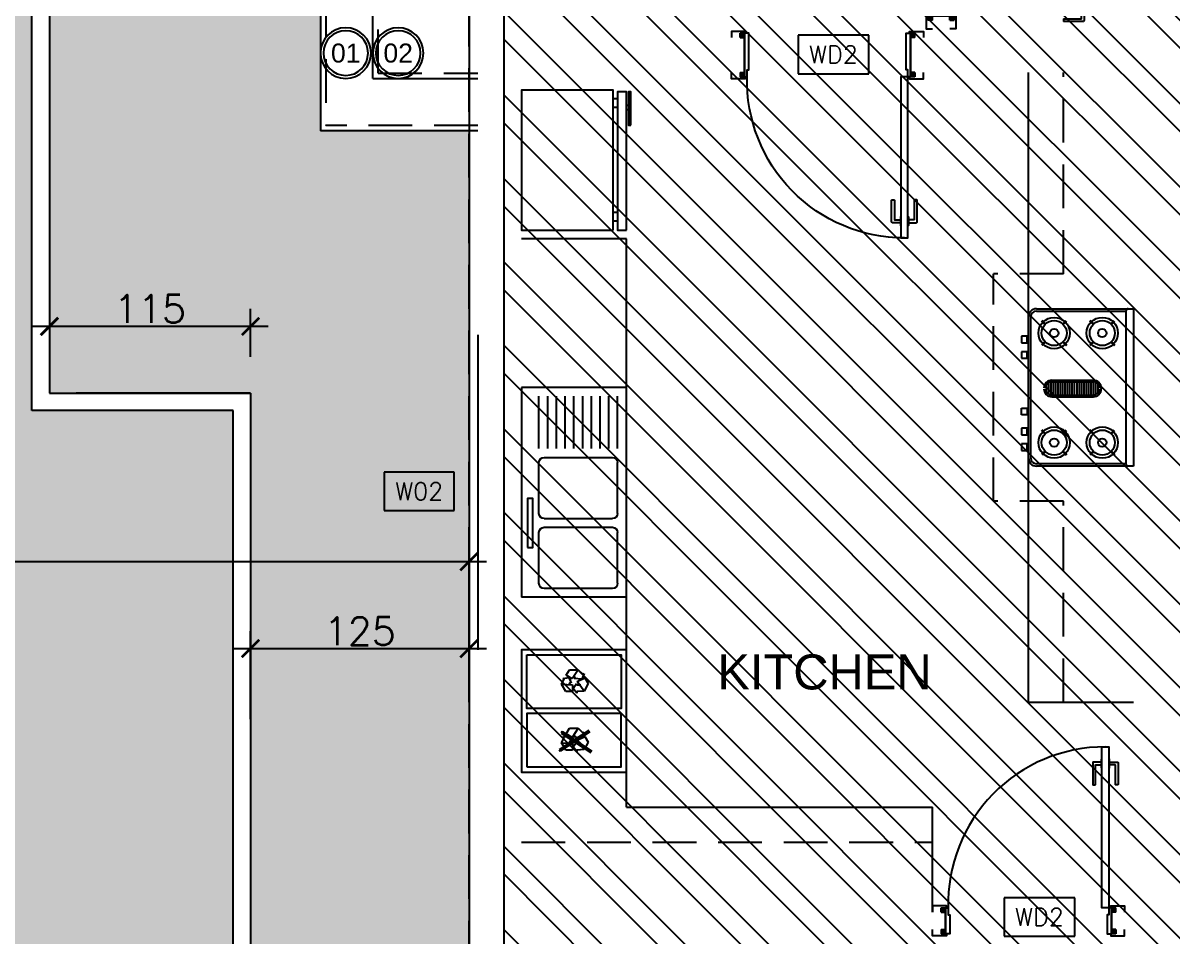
# Model space of a CAD drawing. Header units: centimetres. Extents: x -10658 to 14823, y -5448 to 3597.
# Drawn here: x -1940 to -1282, y 1669 to 2191 of the extents above; entities that cross this region are included whole.
import ezdxf
from ezdxf.enums import TextEntityAlignment as Align

# ---------------------------------------------------------------- set-up
doc = ezdxf.new("R2010")
doc.units = ezdxf.units.CM
doc.header["$LTSCALE"] = 100
doc.header["$MEASUREMENT"] = 0
doc.header["$PDMODE"] = 35
doc.linetypes.add('A0-01 FLOOR PLANS$0$HIDDEN', pattern=[0.375, 0.25, -0.125])
for name, color, linetype in [('A0-01 FLOOR PLANS$0$COUNTERS', 85, 'Continuous'), ('A0-01 FLOOR PLANS$0$DOOR', 1, 'Continuous'), ('A0-01 FLOOR PLANS$0$HIDDEN -03', 8, 'A0-01 FLOOR PLANS$0$HIDDEN'), ('A0-01 FLOOR PLANS$0$KITCHEN', 11, 'Continuous'), ('A0-01 FLOOR PLANS$0$NUMBERS', 1, 'Continuous'), ('A0-01 FLOOR PLANS$0$RECYCLE', 85, 'Continuous'), ('A0-01 FLOOR PLANS$0$STAIRS', 4, 'Continuous'), ('A0-01 FLOOR PLANS$0$TEXT', 3, 'Continuous'), ('A0-01 FLOOR PLANS$0$TEXT-SCHED', 3, 'Continuous'), ('A0-01 FLOOR PLANS$0$WALL-03', 2, 'Continuous'), ('DIM IN', 1, 'Continuous'), ('HATCH', 8, 'Continuous'), ('SOURROUNDING$0$HATCH', 8, 'Continuous'), ('SOURROUNDING$0$KERBSTONE', 11, 'Continuous')]:
    doc.layers.add(name, color=color, linetype=linetype)
doc.layers.add('SOURROUNDING$0$HAT', color=8, linetype='Continuous', lineweight=9)
doc.styles.add('A0-01 FLOOR PLANS$0$A0-01 GROUND FLOOR PLAN - For Entry modification$0$ROMANS', font='romans')
doc.styles.add('A0-01 FLOOR PLANS$0$ART', font='arial.ttf')
doc.styles.add('A0-01 FLOOR PLANS$0$ART-PS-1', font='arial.ttf', dxfattribs={"height": 20})
doc.styles.add('ROMANS', font='romans')
doc.dimstyles.new('A0-01 FLOOR PLANS$0$A0-01 GROUND FLOOR PLAN - For Entry modification$0$text', dxfattribs={"dimtxt": 18, "dimasz": 10, "dimexe": 10, "dimexo": 10, "dimgap": -6, "dimtad": 1, "dimtih": 1, "dimtoh": 1, "dimdec": 0, "dimdsep": 46, "dimtxsty": 'A0-01 FLOOR PLANS$0$A0-01 GROUND FLOOR PLAN - For Entry modification$0$ROMANS', "dimblk1": 'A0-01 FLOOR PLANS$0$A0-01 GROUND FLOOR PLAN - For Entry modification$0$_ARCHTICK', "dimblk2": 'A0-01 FLOOR PLANS$0$A0-01 GROUND FLOOR PLAN - For Entry modification$0$_ARCHTICK', "dimsah": 1, "dimcen": 25, "dimdle": 10, "dimse1": 1, "dimse2": 1, "dimsd1": 1, "dimsd2": 1, "dimclrd": 1, "dimclre": 1, "dimclrt": 2, "dimadec": 0, "dimazin": 0, "dimtfac": 1, "dimtdec": 0, "dimtmove": 2, "dimatfit": 3, "dimldrblk": 'A0-01 FLOOR PLANS$0$A0-01 GROUND FLOOR PLAN - For Entry modification$0$_ARCHTICK', "dimfxl": 1, "dimtolj": 1, "dimtzin": 0, "dimarcsym": 0})
doc.dimstyles.new('AS-17-100', dxfattribs={"dimtxt": 17, "dimasz": 10, "dimexe": 10, "dimexo": 10, "dimgap": 6, "dimtad": 1, "dimtoh": 1, "dimdec": 0, "dimdsep": 46, "dimtxsty": 'ROMANS', "dimblk1": 'ARCHTICK', "dimblk2": 'ARCHTICK', "dimsah": 1, "dimcen": 25, "dimdle": 10, "dimclrd": 1, "dimclre": 1, "dimclrt": 2, "dimadec": 0, "dimazin": 0, "dimtfac": 1, "dimtdec": 0, "dimtofl": 0, "dimtmove": 2, "dimatfit": 3, "dimldrblk": 'ARCHTICK', "dimfxl": 1, "dimtolj": 1, "dimtzin": 0, "dimarcsym": 0})

# ---------------------------------------------------------------- blocks, each defined once
blk = doc.blocks.new('_ARCHTICK')
at = {"color": 0, "linetype": 'ByBlock', "const_width": 0.15}
blk.add_lwpolyline([(-0.5, -0.5), (0.5, 0.5)], dxfattribs=at)
blk = doc.blocks.new('*D55')
at = {"layer": 'Defpoints', "color": 0, "transparency": 16777216}
for p in [(-3048, 1883.36), (-1685, 1853), (-3048, 1585)]:
    blk.add_point(p, dxfattribs=at)
at = {"layer": 'DIM IN', "color": 1, "lineweight": -2, "transparency": 16777216}
for p, q in [((-3048, 1595), (-3048, 1893.36)), ((-1685, 1863), (-1685, 1893.36)), ((-1675, 1883.36), (-3058, 1883.36))]:
    blk.add_line(p, q, dxfattribs=at)
at = {"layer": 'DIM IN', "color": 1, "lineweight": -2, "transparency": 16777216, "xscale": 10, "yscale": 10, "zscale": 10, "rotation": 180}
blk.add_blockref('_ARCHTICK', (-3048, 1883.36), dxfattribs=at)
at = {"layer": 'DIM IN', "color": 1, "lineweight": -2, "transparency": 16777216, "xscale": 10, "yscale": 10, "zscale": 10}
blk.add_blockref('_ARCHTICK', (-1685, 1883.36), dxfattribs=at)
at = {"layer": 'DIM IN', "color": 2, "transparency": 16777216, "insert": (-2366.5, 1893.36), "char_height": 16, "attachment_point": 5, "style": 'ROMANS'}
blk.add_mtext('\\A1;1363', dxfattribs=at)
blk = doc.blocks.new('SOURROUNDING')
at = {"layer": 'SOURROUNDING$0$HAT', "transparency": 33554658}
h = blk.add_hatch(dxfattribs=at)
h.set_pattern_fill('CROSS', color=256, scale=150, angle=90)
h.paths.add_polyline_path([(-1392.07, 640.01), (-2418, 639.99), (-2418, 25), (-1392.07, 25)])
h.paths.add_polyline_path([(-1810, 2848), (-1810, 3028), (-3028, 3028), (-3028, 785), (-1820, 785), (-1820, 1969.72), (-1935, 1969.72), (-1935, 2521.19), (-1820, 2521.19), (-1820, 2848)])
h.paths.add_polyline_path([(-890, 3028), (-880, 2818), (-165, 2818), (-175, 2848), (-165, 2848), (-165, 652.91), (-722.07, 652.91), (-722.07, 25), (-20, 20), (-20, 3028)])
at = {"layer": 'SOURROUNDING$0$KERBSTONE', "lineweight": 13}
h = blk.add_hatch(dxfattribs=at)
h.set_pattern_fill('AR-HBONE', color=252, scale=5, angle=90)
h.paths.add_polyline_path([(-175, 1001.39), (-180.24, 999.4), (-175, 1003.26), (-175, 1910.07), (-189.19, 1904.68), (-175, 1915.15), (-175, 1965.25), (-177.79, 1965.57), (-175, 1966.16), (-175, 2515.31), (-190.95, 2509.26), (-175, 2521.02), (-175, 2569.63), (-179.55, 2570.15), (-175, 2571.11), (-175, 2808), (-890, 2808), (-890, 3028), (-1810, 3028), (-1810, 2511.19), (-1925, 2511.19), (-1925, 1979.72), (-1810, 1979.72), (-1810, 775), (-3028, 775), (-3028, 650), (-2728, 650), (-2448, 650), (-2428, 650), (-1382.07, 650), (-1382.07, 25), (-1257.59, 25), (-1257.07, 25), (-857.07, 25), (-732.07, 25), (-732.07, 668), (-175, 668)])
h.paths.add_polyline_path([(-1685, 828), (-1685, 2129.72), (-1770, 2129.72), (-1770, 2361.19), (-1685, 2361.19), (-1685, 2748), (-1220, 2748), (-1220, 2683), (-890, 2683), (-300, 2683), (-300, 788), (-590, 788), (-590, 793), (-817, 793), (-817, 713), (-1286.12, 713), (-1287.5, 828)], flags=16)
h.paths.add_polyline_path([(-1798.23, 1621.66), (-1726.11, 1621.66), (-1726.11, 1641.16), (-1798.23, 1641.16)], flags=16)
h.paths.add_polyline_path([(-1563.97, 2964.65), (-999.2, 2964.65), (-999.2, 3018.34), (-1563.97, 3018.34)], flags=16)
at = {"color": 6}
blk.add_lwpolyline([(-300, 2683), (-890, 2683), (-890, 2683), (-1220, 2683), (-1220, 2748), (-1685, 2748), (-1685, 828), (-890, 828), (-890, 793), (-590, 793), (-590, 788), (-300, 788)], close=True, dxfattribs=at)
at = {"layer": 'SOURROUNDING$0$HATCH'}
blk.add_line((-1810, 1979.72), (-1909.7, 1979.72), dxfattribs=at)
at = {"layer": 'SOURROUNDING$0$KERBSTONE', "color": 2}
for p, q in [((-1935, 1969.72), (-1935, 2521.19)), ((-1925, 2511.19), (-1925, 1979.72)), ((-1925, 1979.72), (-1810, 1979.72)), ((-1810, 1979.72), (-1810, 775)), ((-1820, 1969.72), (-1935, 1969.72)), ((-1820, 785), (-1820, 1969.72))]:
    blk.add_line(p, q, dxfattribs=at)
blk = doc.blocks.new('*D47')
at = {"layer": 'Defpoints', "color": 0, "transparency": 16777216}
for p in [(-1685, 1833.65), (-1685, 1809.85), (-1810, 1783.38)]:
    blk.add_point(p, dxfattribs=at)
at = {"layer": 'DIM IN', "color": 1, "lineweight": -2, "transparency": 16777216}
for p, q in [((-1810, 1793.38), (-1810, 1843.65)), ((-1685, 1819.85), (-1685, 1843.65)), ((-1820, 1833.65), (-1675, 1833.65))]:
    blk.add_line(p, q, dxfattribs=at)
at = {"layer": 'DIM IN', "color": 1, "lineweight": -2, "transparency": 16777216, "xscale": 10, "yscale": 10, "zscale": 10, "rotation": 180}
blk.add_blockref('_ARCHTICK', (-1810, 1833.65), dxfattribs=at)
at = {"layer": 'DIM IN', "color": 1, "lineweight": -2, "transparency": 16777216, "xscale": 10, "yscale": 10, "zscale": 10}
blk.add_blockref('_ARCHTICK', (-1685, 1833.65), dxfattribs=at)
at = {"layer": 'DIM IN', "color": 2, "transparency": 16777216, "insert": (-1747.5, 1843.65), "char_height": 16, "attachment_point": 5, "style": 'ROMANS'}
blk.add_mtext('\\A1;125', dxfattribs=at)
blk = doc.blocks.new('*D48')
at = {"layer": 'Defpoints', "color": 0, "transparency": 16777216}
for p in [(-1925, 2037.04), (-1925, 2017.92), (-1810, 1990.58)]:
    blk.add_point(p, dxfattribs=at)
at = {"layer": 'DIM IN', "color": 1, "lineweight": -2, "transparency": 16777216}
for p, q in [((-1925, 2027.04), (-1925, 2007.92)), ((-1810, 2000.58), (-1810, 2027.92)), ((-1800, 2017.92), (-1935, 2017.92))]:
    blk.add_line(p, q, dxfattribs=at)
at = {"layer": 'DIM IN', "color": 1, "lineweight": -2, "transparency": 16777216, "xscale": 10, "yscale": 10, "zscale": 10, "rotation": 180}
blk.add_blockref('_ARCHTICK', (-1925, 2017.92), dxfattribs=at)
at = {"layer": 'DIM IN', "color": 1, "lineweight": -2, "transparency": 16777216, "xscale": 10, "yscale": 10, "zscale": 10}
blk.add_blockref('_ARCHTICK', (-1810, 2017.92), dxfattribs=at)
at = {"layer": 'DIM IN', "color": 2, "transparency": 16777216, "insert": (-1867.5, 2027.92), "char_height": 16, "attachment_point": 5, "style": 'ROMANS'}
blk.add_mtext('\\A1;115', dxfattribs=at)
blk = doc.blocks.new('A0-01 FLOOR PLANS$0$KITCHEN_SINK-04')
at = {"layer": 'A0-01 FLOOR PLANS$0$KITCHEN'}
for p, q in [((-60, -60), (-60, 0)), ((-60, 0), (60, 0)), ((60, -60), (60, 0)), ((-25, -10), (-55, -10)), ((-20, -13), (-20, -52)), ((12, -10), (-17, -10)), ((15, -13), (15, -52)), ((20, -13), (20, -52)), ((52, -10), (23, -10)), ((55, -52), (55, -13)), ((-25, -15), (-55, -15)), ((-25, -20), (-55, -20)), ((-25, -25), (-55, -25)), ((-25, -30), (-55, -30)), ((-25, -35), (-55, -35)), ((-25, -40), (-55, -40)), ((-25, -45), (-55, -45)), ((-25, -50), (-55, -50)), ((-25, -55), (-55, -55)), ((12, -55), (-17, -55)), ((52, -55), (23, -55)), ((60, -60), (-60, -60))]:
    blk.add_line(p, q, dxfattribs=at)
blk.add_lwpolyline([(31.5, -3.5), (31.5, -6.5), (3.5, -6.5), (3.5, -3.5)], close=True, dxfattribs=at)
for centre, start, end in [((-17, -13), 90, 180), ((12, -13), 0, 90), ((23, -13), 90, 180), ((52, -13), 0, 90), ((-17, -52), 180, 270), ((12, -52), 270, 0), ((23, -52), 180, 270), ((52, -52), 270, 0)]:
    blk.add_arc(centre, 3, start, end, dxfattribs=at)
blk = doc.blocks.new('A0-01 FLOOR PLANS$0$FSF')
at = {"layer": 'A0-01 FLOOR PLANS$0$RECYCLE'}
for p, q in [((7765.19, 4675.67), (7765.19, 4735.67)), ((7706.6, 4708), (7709.22, 4710.69)), ((7709.22, 4710.69), (7708.81, 4711.49)), ((7708.81, 4711.49), (7712.02, 4710.16)), ((7711.3, 4711.94), (7714.51, 4713.83)), ((7713.33, 4707.52), (7711.31, 4711.94)), ((7712.02, 4710.16), (7711.57, 4705.77)), ((7718.82, 4711.52), (7713.33, 4707.52)), ((7714.51, 4713.83), (7718.82, 4711.52)), ((7718.82, 4711.52), (7719.07, 4707.41)), ((7740.1, 4708), (7742.72, 4710.69)), ((7741.36, 4714.22), (7752.43, 4697.23)), ((7742.02, 4698.84), (7753.09, 4715.83)), ((7742.18, 4714.79), (7753.26, 4697.8)), ((7742.72, 4710.69), (7742.31, 4711.49)), ((7742.31, 4711.49), (7743.63, 4710.94)), ((7742.84, 4698.27), (7753.91, 4715.26)), ((7744.8, 4711.94), (7748.01, 4713.83)), ((7746.83, 4707.52), (7744.81, 4711.94)), ((7745.34, 4710.24), (7745.52, 4710.16)), ((7745.52, 4710.16), (7745.5, 4710)), ((7748.01, 4713.83), (7752.32, 4711.52)), ((7752.32, 4711.52), (7750.72, 4710.64)), ((7752.32, 4711.52), (7752.57, 4707.41)), ((7706.62, 4703.11), (7706.6, 4708)), ((7706.6, 4708), (7711.85, 4704.6)), ((7711.85, 4704.6), (7709.8, 4701.19)), ((7711.2, 4706.38), (7710.09, 4705.74)), ((7711.13, 4702.7), (7714.29, 4704.01)), ((7711.57, 4705.77), (7711.2, 4706.38)), ((7714.29, 4704.01), (7713.94, 4703.39)), ((7713.94, 4703.39), (7715.05, 4702.75)), ((7714.5, 4707.21), (7715.21, 4707.25)), ((7717.27, 4705.2), (7714.5, 4707.21)), ((7714.85, 4698.6), (7715.16, 4704.84)), ((7715.16, 4704.84), (7719.13, 4704.77)), ((7715.21, 4707.25), (7715.17, 4709.52)), ((7719.96, 4707.39), (7717.27, 4705.2)), ((7719.07, 4707.41), (7719.96, 4707.39)), ((7719.14, 4704.79), (7719.07, 4701.06)), ((7740.12, 4703.11), (7740.1, 4708)), ((7740.1, 4708), (7745.35, 4704.6)), ((7745.35, 4704.6), (7743.3, 4701.19)), ((7744.7, 4706.38), (7743.59, 4705.74)), ((7745.07, 4705.77), (7744.7, 4706.38)), ((7745.3, 4707.53), (7745.07, 4705.77)), ((7746.42, 4703.44), (7747.79, 4704.01)), ((7748.75, 4709.57), (7746.83, 4707.52)), ((7747.79, 4704.01), (7747.44, 4703.39)), ((7747.44, 4703.39), (7748.55, 4702.75)), ((7748.64, 4704.47), (7748.66, 4704.84)), ((7748.66, 4704.84), (7752.63, 4704.77)), ((7748.67, 4709.45), (7748.67, 4709.52)), ((7750.77, 4705.2), (7748.69, 4706.71)), ((7753.46, 4707.39), (7750.77, 4705.2)), ((7752.57, 4707.41), (7753.46, 4707.39)), ((7752.64, 4704.79), (7752.57, 4701.06)), ((7709.81, 4701.19), (7706.62, 4703.11)), ((7711.59, 4699.26), (7711.13, 4702.7)), ((7712.07, 4700.01), (7711.59, 4699.26)), ((7714.85, 4698.6), (7712.07, 4700.01)), ((7719.07, 4701.06), (7714.85, 4698.6)), ((7743.31, 4701.19), (7740.12, 4703.11)), ((7742.02, 4698.84), (7742.84, 4698.27)), ((7744.63, 4702.7), (7744.71, 4702.73)), ((7744.64, 4702.63), (7744.63, 4702.7)), ((7745.09, 4699.26), (7744.83, 4701.16)), ((7745.57, 4700.01), (7745.09, 4699.26)), ((7748.35, 4698.6), (7745.57, 4700.01)), ((7748.35, 4698.6), (7748.56, 4702.83)), ((7750.59, 4699.9), (7748.35, 4698.6)), ((7752.57, 4701.06), (7751.45, 4700.41)), ((7752.43, 4697.23), (7753.26, 4697.8))]:
    blk.add_line(p, q, dxfattribs=at)
for points in [[(7695.19, 4735.67), (7695.19, 4675.67), (7765.19, 4675.67), (7765.19, 4735.67)], [(7698.19, 4678.67), (7698.19, 4732.67), (7728.69, 4732.67), (7728.69, 4678.67)], [(7762.19, 4678.67), (7762.19, 4732.67), (7731.69, 4732.67), (7731.69, 4678.67)]]:
    blk.add_lwpolyline(points, close=True, dxfattribs=at)
blk = doc.blocks.new('*X1667')
at = {"color": 0}
for p, q in [((34.41, 61.317), (34.41, 61.433)), ((34.44, 61.296), (34.44, 61.454)), ((34.47, 61.29), (34.47, 61.46)), ((34.5, 61.29), (34.5, 61.46)), ((34.53, 61.29), (34.53, 61.46)), ((34.56, 61.29), (34.56, 61.46)), ((34.59, 61.29), (34.59, 61.46)), ((34.62, 61.29), (34.62, 61.46)), ((34.65, 61.29), (34.65, 61.46)), ((34.68, 61.29), (34.68, 61.46)), ((34.71, 61.29), (34.71, 61.46)), ((34.74, 61.29), (34.74, 61.46)), ((34.77, 61.29), (34.77, 61.46)), ((34.8, 61.29), (34.8, 61.46)), ((34.83, 61.29), (34.83, 61.46)), ((34.86, 61.29), (34.86, 61.46)), ((34.89, 61.29), (34.89, 61.46)), ((34.92, 61.29), (34.92, 61.46)), ((34.95, 61.29), (34.95, 61.46)), ((34.98, 61.29), (34.98, 61.46)), ((35.01, 61.29), (35.01, 61.459)), ((35.04, 61.3), (35.04, 61.45)), ((35.07, 61.33), (35.07, 61.42))]:
    blk.add_line(p, q, dxfattribs=at)
blk = doc.blocks.new('A0-01 FLOOR PLANS$0$COOKER 4')
at = {"layer": 'A0-01 FLOOR PLANS$0$KITCHEN'}
for p, q in [((7292.12, 4367.26), (7292.12, 4448.28)), ((7293.46, 4367.26), (7293.46, 4448.28)), ((7296.61, 4452.77), (7352.12, 4452.77)), ((7296.61, 4451.42), (7347.79, 4451.42)), ((7347.79, 4451.42), (7347.79, 4364.12)), ((7349.13, 4452.77), (7352.12, 4452.77)), ((7352.12, 4452.77), (7352.12, 4362.77)), ((7301.53, 4443.77), (7299.57, 4445.73)), ((7301.69, 4443.92), (7299.73, 4445.89)), ((7301.69, 4443.92), (7299.73, 4445.89)), ((7301.85, 4444.08), (7299.88, 4446.05)), ((7311.69, 4444.08), (7313.65, 4446.05)), ((7311.84, 4443.92), (7313.81, 4445.89)), ((7311.84, 4443.92), (7313.81, 4445.89)), ((7312, 4443.77), (7313.97, 4445.73)), ((7329.08, 4443.77), (7327.12, 4445.73)), ((7329.24, 4443.92), (7327.28, 4445.89)), ((7329.24, 4443.92), (7327.28, 4445.89)), ((7329.4, 4444.08), (7327.44, 4446.05)), ((7339.24, 4444.08), (7341.2, 4446.05)), ((7339.4, 4443.92), (7341.36, 4445.89)), ((7339.4, 4443.92), (7341.36, 4445.89)), ((7339.56, 4443.77), (7341.52, 4445.73)), ((7291.39, 4437.06), (7288.17, 4437.06)), ((7288.17, 4437.06), (7288.17, 4433.31)), ((7291.39, 4433.31), (7291.39, 4437.06)), ((7301.53, 4433.93), (7299.57, 4431.97)), ((7301.69, 4433.77), (7299.73, 4431.81)), ((7301.69, 4433.77), (7299.73, 4431.81)), ((7301.85, 4433.61), (7299.88, 4431.65)), ((7311.69, 4433.61), (7313.65, 4431.65)), ((7311.84, 4433.77), (7313.81, 4431.81)), ((7312, 4433.93), (7313.97, 4431.97)), ((7329.08, 4433.93), (7327.12, 4431.97)), ((7329.24, 4433.77), (7327.28, 4431.81)), ((7329.4, 4433.61), (7327.44, 4431.65)), ((7339.24, 4433.61), (7341.2, 4431.65)), ((7339.4, 4433.77), (7341.36, 4431.81)), ((7339.4, 4433.77), (7341.36, 4431.81)), ((7339.56, 4433.93), (7341.52, 4431.97)), ((7288.17, 4433.31), (7291.39, 4433.31)), ((7288.17, 4428.17), (7288.17, 4424.42)), ((7291.39, 4428.17), (7288.17, 4428.17)), ((7291.39, 4424.42), (7291.39, 4428.17)), ((7288.17, 4424.42), (7291.39, 4424.42)), ((7305.46, 4411.89), (7329.27, 4411.89)), ((7305.46, 4410.99), (7329.27, 4410.99)), ((7333.76, 4407.4), (7333.76, 4406.95)), ((7305.46, 4403.36), (7329.27, 4403.36)), ((7305.46, 4402.46), (7329.27, 4402.46)), ((7288.17, 4392.16), (7288.17, 4395.92)), ((7288.17, 4395.92), (7291.39, 4395.92)), ((7291.39, 4395.92), (7291.39, 4392.16)), ((7291.39, 4392.16), (7288.17, 4392.16)), ((7291.39, 4384.43), (7288.17, 4384.43)), ((7288.17, 4384.43), (7288.17, 4380.68)), ((7291.39, 4380.68), (7291.39, 4384.43)), ((7301.53, 4381.15), (7299.57, 4383.12)), ((7301.69, 4381.31), (7299.73, 4383.27)), ((7301.69, 4381.31), (7299.73, 4383.27)), ((7301.85, 4381.47), (7299.88, 4383.43)), ((7311.69, 4381.47), (7313.65, 4383.43)), ((7311.84, 4381.31), (7313.81, 4383.27)), ((7311.84, 4381.31), (7313.81, 4383.27)), ((7312, 4381.15), (7313.97, 4383.12)), ((7329.08, 4381.15), (7327.12, 4383.12)), ((7329.24, 4381.31), (7327.28, 4383.27)), ((7329.24, 4381.31), (7327.28, 4383.27)), ((7329.4, 4381.47), (7327.44, 4383.43)), ((7339.24, 4381.47), (7341.2, 4383.43)), ((7339.4, 4381.31), (7341.36, 4383.27)), ((7339.4, 4381.31), (7341.36, 4383.27)), ((7339.56, 4381.15), (7341.52, 4383.12)), ((7288.17, 4380.68), (7291.39, 4380.68)), ((7288.17, 4375.54), (7288.17, 4371.79)), ((7291.39, 4375.54), (7288.17, 4375.54)), ((7291.39, 4371.79), (7291.39, 4375.54)), ((7288.17, 4371.79), (7291.39, 4371.79)), ((7301.53, 4371.32), (7299.57, 4369.35)), ((7301.69, 4371.16), (7299.73, 4369.19)), ((7301.69, 4371.16), (7299.73, 4369.19)), ((7301.85, 4371), (7299.88, 4369.03)), ((7311.69, 4371), (7313.65, 4369.03)), ((7311.84, 4371.16), (7313.81, 4369.19)), ((7312, 4371.32), (7313.97, 4369.35)), ((7329.08, 4371.32), (7327.12, 4369.35)), ((7329.24, 4371.16), (7327.28, 4369.19)), ((7329.4, 4371), (7327.44, 4369.03)), ((7339.24, 4371), (7341.2, 4369.03)), ((7339.4, 4371.16), (7341.36, 4369.19)), ((7339.4, 4371.16), (7341.36, 4369.19)), ((7339.56, 4371.32), (7341.52, 4369.35)), ((7347.79, 4364.12), (7296.61, 4364.12)), ((7352.12, 4362.77), (7296.61, 4362.77)), ((7352.12, 4362.77), (7349.13, 4362.77))]:
    blk.add_line(p, q, dxfattribs=at)
for centre, radius in [((7306.77, 4438.85), 8.98), ((7334.32, 4438.85), 8.98), ((7306.77, 4438.85), 7.18), ((7306.77, 4438.85), 2.42), ((7334.32, 4438.85), 7.18), ((7334.32, 4438.85), 2.42), ((7306.77, 4376.23), 8.98), ((7306.77, 4376.23), 7.18), ((7334.32, 4376.23), 8.98), ((7334.32, 4376.23), 7.18), ((7306.77, 4376.23), 2.42), ((7334.32, 4376.23), 2.42)]:
    blk.add_circle(centre, radius, dxfattribs=at)
for centre, radius, start, end in [((7296.61, 4448.28), 4.49, 90, 180), ((7296.61, 4448.28), 3.14, 90, 180), ((7349.13, 4451.42), 1.35, 90, 180), ((7305.46, 4407.4), 4.49, 90, 180), ((7305.46, 4407.4), 3.59, 90, 180), ((7329.27, 4407.4), 4.49, 0, 90), ((7329.27, 4407.4), 3.59, 0, 90), ((7305.46, 4406.95), 4.49, 180, 270), ((7305.46, 4406.95), 3.59, 180, 270), ((7329.27, 4406.95), 3.59, 270, 0), ((7329.27, 4406.95), 4.49, 270, 0), ((7296.61, 4367.26), 4.49, 180, 270), ((7296.61, 4367.26), 3.14, 180, 270), ((7349.13, 4364.12), 1.35, 180, 270)]:
    blk.add_arc(centre, radius, start, end, dxfattribs=at)
at = {"layer": 'A0-01 FLOOR PLANS$0$KITCHEN', "extrusion": (0, 0, -1), "xscale": 44.88071115300364, "yscale": 44.88071115300364, "zscale": -44.88071115303856}
blk.add_blockref('*X1667', (-8876.32, 1652.63), dxfattribs=at)
blk = doc.blocks.new('A0-01 FLOOR PLANS$0$A$C6A555936')
at = {"layer": 'A0-01 FLOOR PLANS$0$KITCHEN', "extrusion": (0, 0, -1)}
for p, q in [((-71.25, 61.25), (-71.25, 60)), ((-68.75, 61.25), (-68.75, 60)), ((-75, 55), (-75, 52.5)), ((-70, 55), (-70, 52.5)), ((-10, 55), (-10, 52.5)), ((-5, 55), (-5, 52.5))]:
    blk.add_line(p, q, dxfattribs=at)
at = {"layer": 'A0-01 FLOOR PLANS$0$KITCHEN', "flags": 128}
for points in [[(-60, 62.5), (-79, 62.5), (-79, 61.25), (-60, 61.25)], [(0, 60), (-79, 60), (-79, 55), (0, 55)], [(0, 52.5), (-80, 52.5), (-80, 0), (0, 0)]]:
    blk.add_lwpolyline(points, close=True, dxfattribs=at)
blk = doc.blocks.new('*D1741')
at = {"layer": 'A0-01 FLOOR PLANS$0$TEXT-SCHED', "color": 1, "lineweight": -2, "transparency": 16777216}
for p, q in [((-1438.42, 1656.21), (-1478.99, 1656.21)), ((-1478.99, 1656.21), (-1478.99, 1634.21)), ((-1438.42, 1634.21), (-1438.42, 1656.21)), ((-1478.99, 1634.21), (-1438.42, 1634.21))]:
    blk.add_line(p, q, dxfattribs=at)
at = {"layer": 'Defpoints', "color": 0, "transparency": 16777216}
blk.add_point((-1458.71, 1645.21), dxfattribs=at)
blk.add_point((-1458.71, 1645.21), dxfattribs=at)
blk.add_point((-1458.71, 1645.21), dxfattribs=at)
at = {"layer": 'A0-01 FLOOR PLANS$0$TEXT-SCHED', "color": 2, "transparency": 16777216, "insert": (-1458.71, 1645.21), "char_height": 8, "width": 47.1429, "attachment_point": 5, "style": 'A0-01 FLOOR PLANS$0$A0-01 GROUND FLOOR PLAN - For Entry modification$0$ROMANS'}
blk.add_mtext('\\A1;{\\H1.25x;WD2}', dxfattribs=at)
blk = doc.blocks.new('A0-01 FLOOR PLANS$0$A0-01 GROUND FLOOR PLAN - For Entry modification$0$_ARCHTICK')
at = {"color": 0, "linetype": 'ByBlock', "const_width": 0.15}
blk.add_lwpolyline([(-0.5, -0.5), (0.5, 0.5)], dxfattribs=at)
blk = doc.blocks.new('*D1743')
at = {"layer": 'A0-01 FLOOR PLANS$0$TEXT-SCHED', "color": 1, "lineweight": -2, "transparency": 16777216}
for p, q in [((-1556.26, 2149.35), (-1596.83, 2149.35)), ((-1596.83, 2149.35), (-1596.83, 2127.35)), ((-1556.26, 2127.35), (-1556.26, 2149.35)), ((-1596.83, 2127.35), (-1556.26, 2127.35))]:
    blk.add_line(p, q, dxfattribs=at)
at = {"layer": 'Defpoints', "color": 0, "transparency": 16777216}
blk.add_point((-1576.54, 2138.35), dxfattribs=at)
blk.add_point((-1576.54, 2138.35), dxfattribs=at)
blk.add_point((-1576.54, 2138.35), dxfattribs=at)
at = {"layer": 'A0-01 FLOOR PLANS$0$TEXT-SCHED', "color": 2, "transparency": 16777216, "insert": (-1576.54, 2138.35), "char_height": 8, "width": 47.1429, "attachment_point": 5, "style": 'A0-01 FLOOR PLANS$0$A0-01 GROUND FLOOR PLAN - For Entry modification$0$ROMANS'}
blk.add_mtext('\\A1;{\\H1.25x;WD2}', dxfattribs=at)
blk = doc.blocks.new('*D1756')
at = {"layer": 'A0-01 FLOOR PLANS$0$TEXT-SCHED', "color": 1, "lineweight": -2, "transparency": 16777216}
for p, q in [((-1793.47, 1899.59), (-1833.57, 1899.59)), ((-1833.57, 1899.59), (-1833.57, 1877.59)), ((-1793.47, 1877.59), (-1793.47, 1899.59)), ((-1833.57, 1877.59), (-1793.47, 1877.59))]:
    blk.add_line(p, q, dxfattribs=at)
at = {"layer": 'Defpoints', "color": 0, "transparency": 16777216}
blk.add_point((-1813.52, 1888.59), dxfattribs=at)
blk.add_point((-1813.52, 1888.59), dxfattribs=at)
blk.add_point((-1813.52, 1888.59), dxfattribs=at)
at = {"layer": 'A0-01 FLOOR PLANS$0$TEXT-SCHED', "color": 2, "transparency": 16777216, "insert": (-1813.52, 1888.59), "char_height": 8, "width": 47.1429, "attachment_point": 5, "style": 'A0-01 FLOOR PLANS$0$A0-01 GROUND FLOOR PLAN - For Entry modification$0$ROMANS'}
blk.add_mtext('\\A1;{\\H1.25x;W02}', dxfattribs=at)
blk = doc.blocks.new('A0-01 FLOOR PLANS$0$NUMBER')
at = {"layer": 'A0-01 FLOOR PLANS$0$NUMBERS'}
blk.add_circle((0, 0), 65, dxfattribs=at)
at = {"layer": 'A0-01 FLOOR PLANS$0$NUMBERS', "color": 8}
blk.add_circle((0, 0), 57.5, dxfattribs=at)
blk = doc.blocks.new('A0-01 FLOOR PLANS$0$OUTDOOR')
at = {"layer": 'A0-01 FLOOR PLANS$0$STAIRS'}
for p, q in [((-1870, 2326.19), (-1870, 2094.72)), ((-1840, 2124.72), (-1840, 2296.19)), ((-1840, 2124.72), (-1780, 2124.72)), ((-1780, 2094.72), (-1870, 2094.72))]:
    blk.add_line(p, q, dxfattribs=at)
at = {"layer": 'A0-01 FLOOR PLANS$0$STAIRS', "color": 8, "linetype": 'A0-01 FLOOR PLANS$0$HIDDEN'}
for p, q in [((-1867, 2323.19), (-1867, 2097.72)), ((-1837, 2127.72), (-1837, 2293.19)), ((-1837, 2127.72), (-1780, 2127.72)), ((-1780, 2097.72), (-1867, 2097.72))]:
    blk.add_line(p, q, dxfattribs=at)
blk = doc.blocks.new('A0-01 FLOOR PLANS$0$DOOR 25CM')
at = {"layer": 'A0-01 FLOOR PLANS$0$DOOR'}
blk.add_lwpolyline([(-4739.05, 1353.5), (-4735.05, 1353.5), (-4735.05, 1261.5), (-4739.05, 1261.5)], close=True, dxfattribs=at)
for points in [[(-4739.35, 1344.8), (-4743.85, 1344.8, 0.414214), (-4744.35, 1344.3), (-4744.35, 1332, 0.414214), (-4744.15, 1331.8), (-4742.95, 1331.8, 0.414214), (-4742.75, 1332), (-4742.75, 1343, -0.414214), (-4742.55, 1343.2), (-4739.35, 1343.2)], [(-4734.75, 1344.8), (-4730.26, 1344.8, -0.414214), (-4729.76, 1344.3), (-4729.76, 1332, -0.414214), (-4729.96, 1331.8), (-4731.16, 1331.8, -0.414214), (-4731.36, 1332), (-4731.36, 1343, 0.414214), (-4731.56, 1343.2), (-4734.75, 1343.2)]]:
    blk.add_lwpolyline(points, format="xyb", dxfattribs=at)
for points in [[(-4739.05, 1341.5), (-4739.35, 1341.5), (-4739.35, 1346.5), (-4739.05, 1346.5)], [(-4735.05, 1341.5), (-4734.75, 1341.5), (-4734.75, 1346.5), (-4735.05, 1346.5)]]:
    blk.add_lwpolyline(points, dxfattribs=at)
blk.add_arc((-4737.11, 1263.56), 89.94, 89.96037, 181.31279, dxfattribs=at)
blk = doc.blocks.new('A0-01 FLOOR PLANS$0$90-20')
at = {"layer": 'A0-01 FLOOR PLANS$0$DOOR', "linetype": 'Continuous'}
for p, q in [((9747.9, -4222.93), (9747.9, -4225.43)), ((9857.88, -4222.93), (9857.88, -4225.43)), ((9747.9, -4247.93), (9747.9, -4245.43)), ((9755.4, -4247.93), (9755.4, -4245.43)), ((9850.38, -4247.93), (9850.38, -4245.43)), ((9857.88, -4247.93), (9857.88, -4245.43))]:
    blk.add_line(p, q, dxfattribs=at)
at = {"layer": 'A0-01 FLOOR PLANS$0$DOOR'}
for p, q in [((9752.9, -4225.43), (9752.9, -4222.93)), ((9752.9, -4222.93), (9755.4, -4222.93)), ((9755.4, -4222.93), (9752.9, -4225.43)), ((9755.4, -4225.43), (9752.9, -4222.93)), ((9852.88, -4222.93), (9850.38, -4222.93)), ((9850.38, -4222.93), (9852.88, -4225.43)), ((9850.38, -4225.43), (9852.88, -4222.93)), ((9852.88, -4225.43), (9852.88, -4222.93)), ((9752.9, -4225.43), (9755.4, -4225.43)), ((9852.88, -4225.43), (9850.38, -4225.43)), ((9752.9, -4245.43), (9752.9, -4247.93)), ((9755.4, -4247.93), (9752.9, -4245.43)), ((9755.4, -4245.43), (9752.9, -4247.93)), ((9752.9, -4245.43), (9755.4, -4245.43)), ((9752.9, -4247.93), (9755.4, -4247.93)), ((9850.38, -4247.93), (9852.88, -4245.43)), ((9850.38, -4245.43), (9852.88, -4247.93)), ((9852.88, -4245.43), (9850.38, -4245.43)), ((9852.88, -4247.93), (9850.38, -4247.93)), ((9852.88, -4245.43), (9852.88, -4247.93))]:
    blk.add_line(p, q, dxfattribs=at)
for points in [[(9755.9, -4222.93), (9755.9, -4221.93), (9747.9, -4221.93), (9747.9, -4222.93)], [(9755.4, -4222.93), (9755.4, -4247.93)], [(9755.4, -4222.93), (9756.9, -4222.93), (9756.9, -4226.93), (9757.9, -4226.93), (9757.9, -4247.93), (9755.4, -4247.93), (9755.4, -4222.93)], [(9850.38, -4222.93), (9848.88, -4222.93), (9848.88, -4226.93), (9847.88, -4226.93), (9847.88, -4247.93), (9850.38, -4247.93), (9850.38, -4222.93)], [(9849.88, -4222.93), (9849.88, -4221.93), (9857.88, -4221.93), (9857.88, -4222.93)], [(9850.38, -4222.93), (9850.38, -4247.93)], [(9755.9, -4247.93), (9755.9, -4248.93), (9747.9, -4248.93), (9747.9, -4247.93)], [(9849.88, -4247.93), (9849.88, -4248.93), (9857.88, -4248.93), (9857.88, -4247.93)]]:
    blk.add_lwpolyline(points, dxfattribs=at)
at = {"layer": 'A0-01 FLOOR PLANS$0$DOOR', "linetype": 'Continuous', "xscale": -1}
blk.add_blockref('A0-01 FLOOR PLANS$0$DOOR 25CM', (5021.85, -5484.43), dxfattribs=at)
blk = doc.blocks.new('A0-01 FLOOR PLANS$0$90-10')
at = {"layer": 'A0-01 FLOOR PLANS$0$DOOR', "linetype": 'Continuous'}
for p, q in [((9747.9, -4467.93), (9747.9, -4470.43)), ((9857.88, -4467.93), (9857.88, -4470.43)), ((9747.9, -4482.93), (9747.9, -4480.43)), ((9755.4, -4482.93), (9755.4, -4480.43)), ((9850.38, -4482.93), (9850.38, -4480.43)), ((9857.88, -4482.93), (9857.88, -4480.43))]:
    blk.add_line(p, q, dxfattribs=at)
at = {"layer": 'A0-01 FLOOR PLANS$0$DOOR'}
for p, q in [((9752.9, -4470.43), (9752.9, -4467.93)), ((9752.9, -4467.93), (9755.4, -4467.93)), ((9755.4, -4467.93), (9752.9, -4470.43)), ((9755.4, -4470.43), (9752.9, -4467.93)), ((9752.9, -4470.43), (9755.4, -4470.43)), ((9852.88, -4467.93), (9850.38, -4467.93)), ((9850.38, -4467.93), (9852.88, -4470.43)), ((9850.38, -4470.43), (9852.88, -4467.93)), ((9852.88, -4470.43), (9850.38, -4470.43)), ((9852.88, -4470.43), (9852.88, -4467.93)), ((9752.9, -4480.43), (9752.9, -4482.93)), ((9755.4, -4482.93), (9752.9, -4480.43)), ((9755.4, -4480.43), (9752.9, -4482.93)), ((9752.9, -4480.43), (9755.4, -4480.43)), ((9752.9, -4482.93), (9755.4, -4482.93)), ((9850.38, -4482.93), (9852.88, -4480.43)), ((9850.38, -4480.43), (9852.88, -4482.93)), ((9852.88, -4480.43), (9850.38, -4480.43)), ((9852.88, -4482.93), (9850.38, -4482.93)), ((9852.88, -4480.43), (9852.88, -4482.93))]:
    blk.add_line(p, q, dxfattribs=at)
for points in [[(9755.9, -4467.93), (9755.9, -4466.93), (9747.9, -4466.93), (9747.9, -4467.93)], [(9755.4, -4467.93), (9755.4, -4482.93)], [(9755.4, -4467.93), (9756.9, -4467.93), (9756.9, -4471.93), (9757.9, -4471.93), (9757.9, -4482.93), (9755.4, -4482.93), (9755.4, -4467.93)], [(9850.38, -4467.93), (9848.88, -4467.93), (9848.88, -4471.93), (9847.88, -4471.93), (9847.88, -4482.93), (9850.38, -4482.93), (9850.38, -4467.93)], [(9849.88, -4467.93), (9849.88, -4466.93), (9857.88, -4466.93), (9857.88, -4467.93)], [(9850.38, -4467.93), (9850.38, -4482.93)], [(9755.9, -4482.93), (9755.9, -4483.93), (9747.9, -4483.93), (9747.9, -4482.93)], [(9849.88, -4482.93), (9849.88, -4483.93), (9857.88, -4483.93), (9857.88, -4482.93)]]:
    blk.add_lwpolyline(points, dxfattribs=at)
at = {"layer": 'A0-01 FLOOR PLANS$0$DOOR', "linetype": 'Continuous', "xscale": -1}
blk.add_blockref('A0-01 FLOOR PLANS$0$DOOR 25CM', (5021.85, -5729.43), dxfattribs=at)
blk = doc.blocks.new('A0-01 FLOOR PLANS$0$80-10')
at = {"layer": 'A0-01 FLOOR PLANS$0$DOOR', "linetype": 'Continuous'}
for p, q in [((9975.31, -4467.93), (9975.31, -4470.43)), ((10075.29, -4467.93), (10075.29, -4470.43)), ((9975.31, -4482.93), (9975.31, -4480.43)), ((9982.81, -4482.93), (9982.81, -4480.43)), ((10067.79, -4482.93), (10067.79, -4480.43)), ((10075.29, -4482.93), (10075.29, -4480.43))]:
    blk.add_line(p, q, dxfattribs=at)
at = {"layer": 'A0-01 FLOOR PLANS$0$DOOR'}
for p, q in [((9980.31, -4467.93), (9982.81, -4467.93)), ((9980.31, -4470.43), (9980.31, -4467.93)), ((9982.81, -4467.93), (9980.31, -4470.43)), ((9982.81, -4470.43), (9980.31, -4467.93)), ((9980.31, -4470.43), (9982.81, -4470.43)), ((10070.29, -4467.93), (10067.79, -4467.93)), ((10067.79, -4467.93), (10070.29, -4470.43)), ((10067.79, -4470.43), (10070.29, -4467.93)), ((10070.29, -4470.43), (10067.79, -4470.43)), ((10070.29, -4470.43), (10070.29, -4467.93)), ((9980.31, -4480.43), (9980.31, -4482.93)), ((9982.81, -4482.93), (9980.31, -4480.43)), ((9982.81, -4480.43), (9980.31, -4482.93)), ((9980.31, -4480.43), (9982.81, -4480.43)), ((9980.31, -4482.93), (9982.81, -4482.93)), ((10067.79, -4482.93), (10070.29, -4480.43)), ((10067.79, -4480.43), (10070.29, -4482.93)), ((10070.29, -4480.43), (10067.79, -4480.43)), ((10070.29, -4482.93), (10067.79, -4482.93)), ((10070.29, -4480.43), (10070.29, -4482.93))]:
    blk.add_line(p, q, dxfattribs=at)
for points in [[(9983.31, -4467.93), (9983.31, -4466.93), (9975.31, -4466.93), (9975.31, -4467.93)], [(9982.81, -4467.93), (9982.81, -4482.93)], [(9982.81, -4467.93), (9984.31, -4467.93), (9984.31, -4471.93), (9985.31, -4471.93), (9985.31, -4482.93), (9982.81, -4482.93), (9982.81, -4467.93)], [(10067.79, -4467.93), (10066.29, -4467.93), (10066.29, -4471.93), (10065.29, -4471.93), (10065.29, -4482.93), (10067.79, -4482.93), (10067.79, -4467.93)], [(10067.29, -4467.93), (10067.29, -4466.93), (10075.29, -4466.93), (10075.29, -4467.93)], [(10067.79, -4467.93), (10067.79, -4482.93)], [(9983.31, -4482.93), (9983.31, -4483.93), (9975.31, -4483.93), (9975.31, -4482.93)], [(10067.29, -4482.93), (10067.29, -4483.93), (10075.29, -4483.93), (10075.29, -4482.93)]]:
    blk.add_lwpolyline(points, dxfattribs=at)
at = {"layer": 'A0-01 FLOOR PLANS$0$DOOR', "linetype": 'Continuous', "xscale": -0.8912784107417012, "yscale": 0.8912784107417012, "zscale": 0.8912784107417012}
blk.add_blockref('A0-01 FLOOR PLANS$0$DOOR 25CM', (5764.06, -5592.28), dxfattribs=at)
blk = doc.blocks.new('A0-01 FLOOR PLANS')
at = {"layer": 'A0-01 FLOOR PLANS$0$COUNTERS'}
for p, q in [((-1465, 1768), (-1465, 2128)), ((-1695, 2033), (-1755, 2033)), ((-1695, 1708), (-1695, 2033)), ((-1465, 1768), (-1405, 1768)), ((-1695, 1708), (-1519.98, 1708)), ((-1519.98, 1648), (-1519.98, 1708))]:
    blk.add_line(p, q, dxfattribs=at)
at = {"layer": 'A0-01 FLOOR PLANS$0$COUNTERS', "linetype": 'A0-01 FLOOR PLANS$0$HIDDEN'}
for p, q in [((-1445, 2013), (-1445, 2128)), ((-1485, 1883), (-1485, 2013)), ((-1445, 2013), (-1485, 2013)), ((-1445, 1883), (-1485, 1883)), ((-1445, 1768), (-1445, 1883)), ((-1755, 1688), (-1519.98, 1688))]:
    blk.add_line(p, q, dxfattribs=at)
at = {"layer": 'A0-01 FLOOR PLANS$0$HIDDEN -03'}
blk.add_line((-1785, 793), (-1785, 2713), dxfattribs=at)
at = {"layer": 'A0-01 FLOOR PLANS$0$WALL-03'}
blk.add_line((-1780, 1978), (-1780, 1798), dxfattribs=at)
at = {"layer": 'A0-01 FLOOR PLANS$0$DOOR', "xscale": -1, "rotation": 270}
blk.add_blockref('A0-01 FLOOR PLANS$0$80-10', (2960.43, -7822.31), dxfattribs=at)
at = {"layer": 'A0-01 FLOOR PLANS$0$DOOR', "rotation": 180}
blk.add_blockref('A0-01 FLOOR PLANS$0$90-20', (8222.9, -2097.43), dxfattribs=at)
at = {"layer": 'A0-01 FLOOR PLANS$0$DOOR', "xscale": -1}
blk.add_blockref('A0-01 FLOOR PLANS$0$90-10', (8337.9, 6118.43), dxfattribs=at)
at = {"layer": 'A0-01 FLOOR PLANS$0$KITCHEN', "rotation": 270}
for name, p in [('A0-01 FLOOR PLANS$0$A$C6A555936', (-1755, 2038)), ('A0-01 FLOOR PLANS$0$FSF', (-6430.67, 9493.19))]:
    blk.add_blockref(name, p, dxfattribs=at)
at = {"layer": 'A0-01 FLOOR PLANS$0$KITCHEN'}
blk.add_blockref('A0-01 FLOOR PLANS$0$COOKER 4', (-8757.12, -2459.77), dxfattribs=at)
at = {"layer": 'A0-01 FLOOR PLANS$0$KITCHEN', "xscale": -1.000000000000005, "rotation": 90}
blk.add_blockref('A0-01 FLOOR PLANS$0$KITCHEN_SINK-04', (-1755, 1888), dxfattribs=at)
at = {"layer": 'A0-01 FLOOR PLANS$0$NUMBERS', "xscale": -0.2224697851507073, "yscale": 0.2224697851507073, "zscale": 0.2780872314370521, "rotation": 90}
for p in [(-1855.54, 2139.18), (-1825.54, 2139.18)]:
    blk.add_blockref('A0-01 FLOOR PLANS$0$NUMBER', p, dxfattribs=at)
at = {"layer": 'A0-01 FLOOR PLANS$0$STAIRS'}
blk.add_blockref('A0-01 FLOOR PLANS$0$OUTDOOR', (0, 0), dxfattribs=at)
at = {"layer": 'A0-01 FLOOR PLANS$0$TEXT', "style": 'A0-01 FLOOR PLANS$0$ART'}
for s, p in [('01', (-1855.54, 2139.18)), ('02', (-1825.54, 2139.18))]:
    blk.add_text(s, height=10.863, dxfattribs=at).set_placement(p, align=Align.MIDDLE_CENTER)
at = {"layer": 'A0-01 FLOOR PLANS$0$TEXT', "style": 'A0-01 FLOOR PLANS$0$ART-PS-1'}
blk.add_text('KITCHEN', height=20, dxfattribs=at).set_placement((-1643.02, 1775.31))
at = {"layer": 'A0-01 FLOOR PLANS$0$TEXT-SCHED'}
for base, p1, p2, text, picture, middle in [((-1576.54, 2138.35), (-1576.54, 2138.35), (-1576.54, 2138.35), '{\\H1.25x;WD2}', '*D1743', (-1576.54, 2138.35)), ((-1813.52, 1888.59), (-1813.52, 1888.59), (-1813.52, 1888.59), '{\\H1.25x;W02}', '*D1756', (-1813.52, 1888.59)), ((-1458.71, 1645.21), (-1458.71, 1645.21), (-1458.71, 1645.21), '{\\H1.25x;WD2}', '*D1741', (-1458.71, 1645.21))]:
    dim = blk.add_linear_dim(base=base, p1=p1, p2=p2, text=text, dimstyle='A0-01 FLOOR PLANS$0$A0-01 GROUND FLOOR PLAN - For Entry modification$0$text', override={"dimtxt": 8, "dimgap": -6, "dimclrt": 2}, dxfattribs=at)
    dim.commit()
    dim.dimension.update_dxf_attribs({"geometry": picture, "text_midpoint": middle, "dimtype": 128})

msp = doc.modelspace()

# ---------------------------------------------------------------- hatches: boundary and pattern name
at = {"layer": 'HATCH', "linetype": 'Continuous', "ltscale": 15}
h = msp.add_hatch(dxfattribs=at)
h.set_pattern_fill('ANSI32', color=1, scale=90, angle=90, style=0)
h.set_pattern_definition([(135, (100, 35), (-23.86485, -23.86485), []), (135, (100, 50.91), (-23.86485, -23.86485), [])])
h.paths.add_polyline_path([(-320, 2663), (-870, 2663), (-870, 2173), (-870, 2023), (-890, 2023), (-890, 2173), (-1240, 2173), (-1240, 2728), (-1487.56, 2728), (-1556.27, 2728), (-1665, 2728), (-1665, 848), (-890, 848), (-890, 998), (-870, 998), (-870, 813), (-570, 813), (-320, 808)])

# ---------------------------------------------------------------- linework, layer by layer
at = {"color": 6}
msp.add_lwpolyline([(-300, 2683), (-890, 2683), (-890, 2193), (-1220, 2193), (-1220, 2748), (-1685, 2748), (-1685, 828), (-890, 828), (-890, 793), (-590, 793), (-590, 788), (-300, 788)], close=True, dxfattribs=at)
msp.add_lwpolyline([(-870, 2173), (-870, 2663), (-320, 2663), (-320, 808), (-570, 808), (-570, 813), (-870, 813), (-870, 998), (-890, 998), (-890, 848), (-1665, 848), (-1665, 2728), (-1561.91, 2728), (-1561.91, 2748)], dxfattribs=at)

# ---------------------------------------------------------------- block references
at = {"layer": 'DIM IN'}
for name, p in [('SOURROUNDING', (0, 0)), ('A0-01 FLOOR PLANS', (100, 35))]:
    msp.add_blockref(name, p, dxfattribs=at)

# ---------------------------------------------------------------- dimensions: what is measured, and where the dimension line sits
for base, p1, p2, picture, middle in [((-1925, 2017.92), (-1810, 1990.58), (-1925, 2037.04), '*D48', (-1867.5, 2027.92)), ((-3048, 1883.36), (-1685, 1853), (-3048, 1585), '*D55', (-2366.5, 1893.36)), ((-1685, 1833.65), (-1810, 1783.38), (-1685, 1809.85), '*D47', (-1747.5, 1843.65))]:
    dim = msp.add_linear_dim(base=base, p1=p1, p2=p2, dimstyle='AS-17-100', override={"dimtxt": 16, "dimgap": 2}, dxfattribs=at)
    dim.commit()
    dim.dimension.update_dxf_attribs({"geometry": picture, "text_midpoint": middle})

doc.saveas('drawing.dxf')
